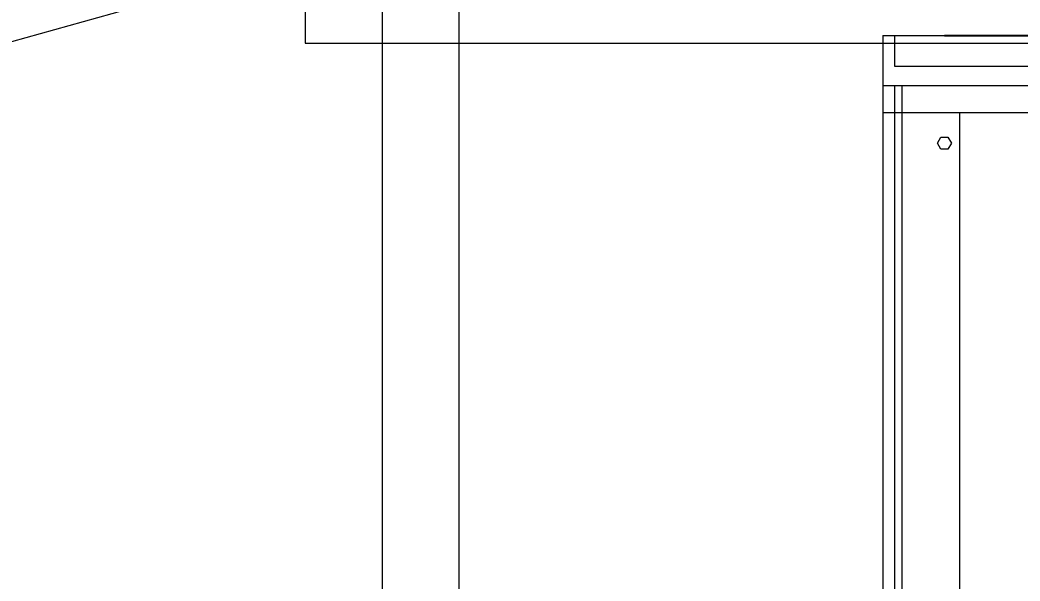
# Model space of a CAD drawing. Header units: millimetres. Extents: x -191664 to 191490, y -197311 to 10263.
# Drawn here: x 36597 to 37895, y 2292 to 3020 of the extents above; entities that cross this region are included whole.
import ezdxf

# ---------------------------------------------------------------- set-up
doc = ezdxf.new("R2010")
doc.units = ezdxf.units.MM
for name, color, linetype, lineweight in [('COTAS_O', 1, 'Continuous', 0), ('COTAS_P', 1, 'Continuous', 0), ('lateral_C03', 7, 'Continuous', 0), ('lateral_secador', 7, 'Continuous', 0)]:
    doc.layers.add(name, color=color, linetype=linetype, lineweight=lineweight)
doc.dimstyles.new('PLANTA_100', dxfattribs={"dimtxt": 250, "dimasz": 150, "dimexe": 150, "dimexo": 80, "dimgap": 100, "dimtad": 1, "dimtih": 1, "dimtoh": 1, "dimdec": 1, "dimdsep": 46, "dimcen": 0.09, "dimclrd": 1, "dimclre": 1, "dimclrt": 1, "dimadec": 0, "dimazin": 0, "dimtfac": 1, "dimtdec": 4, "dimtofl": 0, "dimtmove": 0, "dimatfit": 3, "dimfxl": 1, "dimtolj": 1, "dimtzin": 0, "dimarcsym": 0})

# ---------------------------------------------------------------- blocks, each defined once
blk = doc.blocks.new('*D9')
at = {"layer": 'COTAS_P', "color": 1, "lineweight": -2, "transparency": 16777216}
for p, q in [((36895.6, 3577), (36661.3, 4414.9)), ((27369.7, 1660.8), (36557.2, 4230)), ((27419.1, 927), (27184.8, 1764.9))]:
    blk.add_line(p, q, dxfattribs=at)
at = {"layer": 'COTAS_P', "color": 1, "transparency": 16777216}
for points in [[(36550.5, 4254.1), (36563.9, 4206), (36701.7, 4270.4)], [(27362.9, 1684.9), (27376.4, 1636.8), (27225.2, 1620.4)]]:
    blk.add_solid(points, dxfattribs=at)
at = {"layer": 'Defpoints', "color": 0, "transparency": 16777216}
for p in [(36701.7, 4270.4), (36917.1, 3500), (27440.7, 850)]:
    blk.add_point(p, dxfattribs=at)
blk = doc.blocks.new('*D20')
at = {"layer": 'COTAS_O', "color": 1, "lineweight": -2, "transparency": 16777216}
for p, q in [((37797.1, 3000), (38367.1, 3000)), ((38217.1, 150), (38217.1, 2850)), ((37797.1, 0), (38367.1, 0))]:
    blk.add_line(p, q, dxfattribs=at)
at = {"layer": 'COTAS_O', "color": 1, "transparency": 16777216}
for points in [[(38192.1, 2850), (38242.1, 2850), (38217.1, 3000)], [(38192.1, 150), (38242.1, 150), (38217.1, 0)]]:
    blk.add_solid(points, dxfattribs=at)
at = {"layer": 'Defpoints', "color": 0, "transparency": 16777216}
for p in [(37717.1, 3000), (38217.1, 3000), (37717.1, 0)]:
    blk.add_point(p, dxfattribs=at)

msp = doc.modelspace()

# ---------------------------------------------------------------- linework, layer by layer
at = {"layer": 'lateral_C03', "color": 139, "true_color": 0x354b57}
msp.add_line((35638.04, 2726.97), (36793.71, 3050.14), dxfattribs=at)
at = {"layer": 'lateral_secador', "color": 253, "true_color": 0xa6b3ba}
for p, q in [((36967.12, 3140), (36967.12, 2990)), ((37067.12, 3140), (37067.12, 2990)), ((37167.12, 2990), (37167.12, 3140)), ((36967.12, 2990), (40467.12, 2990)), ((37067.12, 2990), (37167.12, 2990)), ((37067.12, 2990), (37067.12, 25)), ((37167.12, 25), (37167.12, 2990))]:
    msp.add_line(p, q, dxfattribs=at)
at = {"layer": 'lateral_secador', "color": 251, "true_color": 0x536a64}
for p, q in [((37717.12, 3000), (57717.12, 3000)), ((37717.12, 3000), (37717.12, 2900)), ((37717.12, 2900), (57717.12, 2900)), ((37717.12, 2900), (37817.12, 2900)), ((37717.12, 2900), (37717.12, 650)), ((37817.12, 650), (37817.12, 2900))]:
    msp.add_line(p, q, dxfattribs=at)
at = {"layer": 'lateral_secador', "color": 253, "true_color": 0xaab5b9}
for p, q in [((37732.12, 3000), (39117.12, 3000)), ((37732.12, 3000), (37732.12, 2960)), ((37732.12, 2960), (39117.12, 2960))]:
    msp.add_line(p, q, dxfattribs=at)
at = {"layer": 'lateral_secador', "color": 9, "true_color": 0xb8c6c1}
for p, q in [((37717.12, 2935), (37742.12, 2935)), ((37717.12, 2935), (37717.12, 665)), ((37742.12, 665), (37742.12, 2935))]:
    msp.add_line(p, q, dxfattribs=at)
at = {"layer": 'lateral_secador', "color": 254, "true_color": 0xd8e0dc}
for q in [(39368.78, 2935), (37732.12, 665)]:
    msp.add_line((37732.12, 2935), q, dxfattribs=at)
at = {"layer": 'lateral_secador', "color": 43, "true_color": 0xe7bf45}
for p, q in [((37788.12, 2860), (37792.62, 2867.79)), ((37792.62, 2852.21), (37788.12, 2860)), ((37792.62, 2867.79), (37801.62, 2867.79)), ((37801.62, 2867.79), (37806.12, 2860)), ((37806.12, 2860), (37801.62, 2852.21)), ((37801.62, 2852.21), (37792.62, 2852.21))]:
    msp.add_line(p, q, dxfattribs=at)

# ---------------------------------------------------------------- dimensions: what is measured, and where the dimension line sits
at = {"layer": 'COTAS_O'}
dim = msp.add_aligned_dim(p1=(37717.12, 0), p2=(37717.12, 3000), distance=-500, text='<> O', dimstyle='PLANTA_100', dxfattribs=at)
dim.commit()
dim.dimension.update_dxf_attribs({"geometry": '*D20', "text_midpoint": (38217.12, 1500)})
at = {"layer": 'COTAS_P'}
dim = msp.add_aligned_dim(p1=(27440.67, 850), p2=(36917.12, 3500), distance=800, text='<> P', dimstyle='PLANTA_100', dxfattribs=at)
dim.commit()
dim.dimension.update_dxf_attribs({"geometry": '*D9', "text_midpoint": (31963.44, 2945.44)})

doc.saveas('drawing.dxf')
